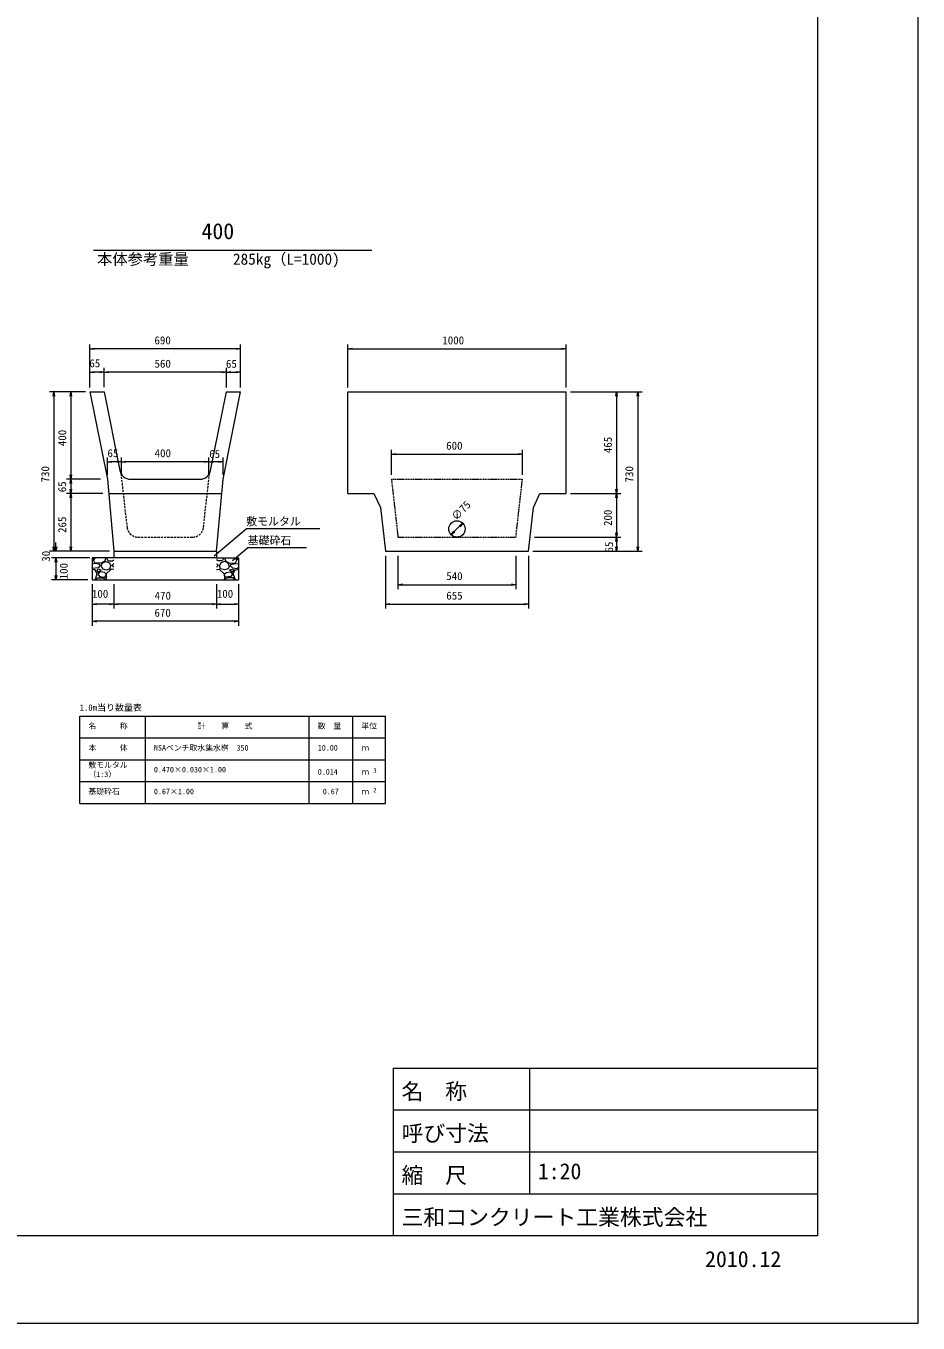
# Model space of a CAD drawing. Units: millimetres on the paper. Extents: x 0 to 841, y 0 to 594.
# Drawn here: x 637.1 to 841.4, y 0.4 to 297.4 of the extents above; entities that cross this region are included whole.
import ezdxf
from ezdxf.enums import TextEntityAlignment as Align

# ---------------------------------------------------------------- set-up
doc = ezdxf.new("R2010")
doc.units = ezdxf.units.MM
doc.linetypes.add('USER1', pattern=[0.75, 0.5, -0.25])
doc.linetypes.add('USER2', pattern=[0.375, 0.25, -0.125])
for name, color, linetype, lineweight in [('0_2', 7, 'Continuous', 18), ('D-MTR-FRAM（材料表図枠）', 2, 'Continuous', 18), ('D-STR-DIM（寸法）', 7, 'Continuous', 18), ('D-STR-HTXT（旗揚げ）', 7, 'Continuous', 18), ('D-STR-STRn（構造物）', 7, 'Continuous', 18), ('D-STR-TXT（文字）', 7, 'USER2', 18), ('D-STR（構造物外形線）', 1, 'Continuous', 18), ('D-TTL(外枠）', 2, 'Continuous', 18), ('DEFPOINTS_3', 8, 'Continuous', 18)]:
    doc.layers.add(name, color=color, linetype=linetype, lineweight=lineweight)
doc.layers.add('D-MTR-TXT(文字列）', color=7, linetype='Continuous')
doc.layers.add('D-TTL-TXT（文字）', color=7, linetype='Continuous')
doc.styles.add('ＭＳ ゴシック', font='')
doc.styles.get('ＭＳ ゴシック').set_extended_font_data('MS Gothic')

msp = doc.modelspace()

# ---------------------------------------------------------------- linework, layer by layer
at = {"layer": '0_2'}
for p, q in [((651.771, 223.4), (652.771, 223.567)), ((652.771, 223.233), (651.771, 223.4)), ((651.771, 223.4), (652.771, 223.4)), ((685.271, 223.567), (686.271, 223.4)), ((686.271, 223.4), (685.271, 223.233)), ((686.271, 223.4), (685.271, 223.4)), ((710.817, 223.4), (711.817, 223.567)), ((711.817, 223.233), (710.817, 223.4)), ((710.817, 223.4), (711.817, 223.4)), ((759.817, 223.567), (760.817, 223.4)), ((760.817, 223.4), (759.817, 223.233)), ((760.817, 223.4), (759.817, 223.4)), ((651.771, 218.058), (652.771, 218.224)), ((652.771, 217.891), (651.771, 218.058)), ((651.771, 218.058), (652.771, 218.058)), ((654.011, 218.224), (655.011, 218.058)), ((655.011, 218.058), (654.011, 217.891)), ((655.011, 218.058), (654.011, 218.058)), ((655.011, 218.058), (656.011, 218.224)), ((656.011, 217.891), (655.011, 218.058)), ((655.011, 218.058), (656.011, 218.058)), ((682.021, 218.224), (683.021, 218.058)), ((683.021, 218.058), (682.021, 217.891)), ((683.021, 218.058), (682.021, 218.058)), ((683.021, 218.058), (684.021, 218.224)), ((684.021, 217.891), (683.021, 218.058)), ((683.021, 218.058), (684.021, 218.058)), ((685.271, 218.224), (686.271, 218.058)), ((686.271, 218.058), (685.271, 217.891)), ((686.271, 218.058), (685.271, 218.058)), ((643.343, 212.558), (643.51, 213.558)), ((643.51, 213.558), (643.676, 212.558)), ((643.51, 213.558), (643.51, 212.558)), ((647.232, 212.558), (647.399, 213.558)), ((647.399, 213.558), (647.566, 212.558)), ((647.399, 213.558), (647.399, 212.558)), ((772.169, 212.558), (772.336, 213.558)), ((772.336, 213.558), (772.503, 212.558)), ((772.336, 213.558), (772.336, 212.558)), ((777.067, 212.558), (777.234, 213.558)), ((777.234, 213.558), (777.4, 212.558)), ((777.234, 213.558), (777.234, 212.558)), ((720.817, 199.286), (721.817, 199.453)), ((721.817, 199.12), (720.817, 199.286)), ((720.817, 199.286), (721.817, 199.286)), ((749.817, 199.453), (750.817, 199.286)), ((750.817, 199.286), (749.817, 199.12)), ((750.817, 199.286), (749.817, 199.286)), ((655.771, 197.552), (656.771, 197.718)), ((656.771, 197.385), (655.771, 197.552)), ((655.771, 197.552), (656.771, 197.552)), ((658.021, 197.718), (659.021, 197.552)), ((659.021, 197.552), (658.021, 197.385)), ((659.021, 197.552), (658.021, 197.552)), ((659.021, 197.552), (660.021, 197.718)), ((660.021, 197.385), (659.021, 197.552)), ((659.021, 197.552), (660.021, 197.552)), ((678.021, 197.718), (679.021, 197.552)), ((679.021, 197.552), (678.021, 197.385)), ((679.021, 197.552), (678.021, 197.552)), ((679.021, 197.552), (680.021, 197.718)), ((680.021, 197.385), (679.021, 197.552)), ((679.021, 197.552), (680.021, 197.552)), ((681.271, 197.718), (682.271, 197.552)), ((682.271, 197.552), (681.271, 197.385)), ((682.271, 197.552), (681.271, 197.552)), ((647.399, 193.558), (647.232, 194.558)), ((647.232, 192.558), (647.399, 193.558)), ((647.566, 194.558), (647.399, 193.558)), ((647.399, 193.558), (647.399, 194.558)), ((647.399, 193.558), (647.566, 192.558)), ((647.399, 193.558), (647.399, 192.558)), ((647.399, 190.308), (647.232, 191.308)), ((647.232, 189.308), (647.399, 190.308)), ((647.566, 191.308), (647.399, 190.308)), ((647.399, 190.308), (647.399, 191.308)), ((647.399, 190.308), (647.566, 189.308)), ((647.399, 190.308), (647.399, 189.308)), ((772.336, 190.308), (772.169, 191.308)), ((772.169, 189.308), (772.336, 190.308)), ((772.503, 191.308), (772.336, 190.308)), ((772.336, 190.308), (772.336, 191.308)), ((772.336, 190.308), (772.503, 189.308)), ((772.336, 190.308), (772.336, 189.308)), ((734.501, 180.847), (735.084, 181.676)), ((734.501, 180.847), (735.203, 181.559)), ((735.321, 181.442), (734.501, 180.847)), ((736.312, 182.923), (737.133, 183.518)), ((737.133, 183.518), (736.431, 182.806)), ((737.133, 183.518), (736.55, 182.689)), ((772.336, 180.308), (772.169, 181.308)), ((772.503, 181.308), (772.336, 180.308)), ((772.336, 180.308), (772.336, 181.308)), ((772.169, 179.308), (772.336, 180.308)), ((772.336, 180.308), (772.503, 179.308)), ((772.336, 180.308), (772.336, 179.308)), ((643.51, 177.058), (643.343, 178.058)), ((643.676, 178.058), (643.51, 177.058)), ((643.51, 177.058), (643.51, 178.058)), ((644.01, 177.058), (643.843, 178.058)), ((644.01, 177.058), (643.843, 178.058)), ((643.843, 174.558), (644.01, 175.558)), ((643.843, 174.558), (644.01, 175.558)), ((643.843, 174.558), (644.01, 175.558)), ((644.176, 178.058), (644.01, 177.058)), ((644.01, 177.058), (644.01, 178.058)), ((644.176, 178.058), (644.01, 177.058)), ((644.01, 177.058), (644.01, 178.058)), ((644.01, 175.558), (644.176, 174.558)), ((644.01, 175.558), (644.01, 174.558)), ((644.01, 175.558), (644.176, 174.558)), ((644.01, 175.558), (644.01, 174.558)), ((644.01, 175.558), (644.176, 174.558)), ((644.01, 175.558), (644.01, 174.558)), ((647.399, 177.058), (647.232, 178.058)), ((647.566, 178.058), (647.399, 177.058)), ((647.399, 177.058), (647.399, 178.058)), ((772.336, 177.058), (772.169, 178.058)), ((772.503, 178.058), (772.336, 177.058)), ((772.336, 177.058), (772.336, 178.058)), ((777.234, 177.058), (777.067, 178.058)), ((777.4, 178.058), (777.234, 177.058)), ((777.234, 177.058), (777.234, 178.058)), ((644.01, 170.558), (643.843, 171.558)), ((644.176, 171.558), (644.01, 170.558)), ((644.01, 170.558), (644.01, 171.558)), ((722.317, 169.421), (723.317, 169.588)), ((723.317, 169.255), (722.317, 169.421)), ((722.317, 169.421), (723.317, 169.421)), ((748.317, 169.588), (749.317, 169.421)), ((749.317, 169.421), (748.317, 169.255)), ((749.317, 169.421), (748.317, 169.421)), ((652.271, 164.946), (653.271, 165.113)), ((653.271, 164.78), (652.271, 164.946)), ((652.271, 164.946), (653.271, 164.946)), ((656.271, 165.113), (657.271, 164.946)), ((657.271, 164.946), (656.271, 164.78)), ((657.271, 164.946), (656.271, 164.946)), ((657.271, 164.946), (658.271, 165.113)), ((658.271, 164.78), (657.271, 164.946)), ((657.271, 164.946), (658.271, 164.946)), ((679.771, 165.113), (680.771, 164.946)), ((680.771, 164.946), (679.771, 164.78)), ((680.771, 164.946), (679.771, 164.946)), ((680.771, 164.946), (681.771, 165.113)), ((681.771, 164.78), (680.771, 164.946)), ((680.771, 164.946), (681.771, 164.946)), ((684.771, 165.113), (685.771, 164.946)), ((685.771, 164.946), (684.771, 164.78)), ((685.771, 164.946), (684.771, 164.946)), ((719.438, 164.946), (720.438, 165.113)), ((720.438, 164.78), (719.438, 164.946)), ((719.438, 164.946), (720.438, 164.946)), ((751.184, 165.113), (752.184, 164.946)), ((752.184, 164.946), (751.184, 164.78)), ((752.184, 164.946), (751.184, 164.946)), ((652.271, 161.028), (653.271, 161.195)), ((653.271, 160.862), (652.271, 161.028)), ((652.271, 161.028), (653.271, 161.028)), ((684.771, 161.195), (685.771, 161.028)), ((685.771, 161.028), (684.771, 160.862)), ((685.771, 161.028), (684.771, 161.028))]:
    msp.add_line(p, q, dxfattribs=at)
at = {"layer": 'D-MTR-FRAM（材料表図枠）'}
for p, q in [((649.476, 139.342), (719.476, 139.342)), ((649.476, 119.342), (649.476, 139.342)), ((664.476, 119.342), (664.476, 139.342)), ((701.976, 119.342), (701.976, 139.342)), ((711.976, 123.342), (711.976, 139.342)), ((711.976, 119.342), (711.976, 139.342)), ((719.476, 119.342), (719.476, 139.342)), ((649.476, 134.342), (719.476, 134.342)), ((649.476, 129.342), (719.476, 129.342)), ((649.476, 124.342), (719.476, 124.342)), ((649.476, 119.342), (719.476, 119.342))]:
    msp.add_line(p, q, dxfattribs=at)
at = {"layer": 'D-STR-DIM（寸法）'}
for p, q in [((651.771, 214.558), (651.771, 224.4)), ((685.271, 223.4), (652.771, 223.4)), ((686.271, 214.558), (686.271, 224.4)), ((710.817, 214.558), (710.817, 224.4)), ((711.817, 223.4), (759.817, 223.4)), ((760.817, 214.558), (760.817, 224.4)), ((651.771, 214.558), (651.771, 219.058)), ((654.011, 218.058), (652.771, 218.058)), ((655.011, 214.606), (655.011, 219.058)), ((655.011, 214.606), (655.011, 219.058)), ((682.021, 218.058), (656.011, 218.058)), ((683.021, 214.558), (683.021, 219.058)), ((683.021, 214.558), (683.021, 219.058)), ((684.021, 218.058), (685.271, 218.058)), ((686.271, 214.558), (686.271, 219.058)), ((650.771, 213.558), (642.51, 213.558)), ((643.51, 212.558), (643.51, 178.058)), ((650.771, 213.558), (646.399, 213.558)), ((647.399, 212.558), (647.399, 194.558)), ((761.817, 213.558), (778.234, 213.558)), ((761.817, 213.558), (773.336, 213.558)), ((772.336, 212.558), (772.336, 191.308)), ((777.234, 212.558), (777.234, 178.058)), ((720.817, 194.558), (720.817, 200.286)), ((721.817, 199.286), (749.817, 199.286)), ((750.817, 194.558), (750.817, 200.286)), ((655.771, 194.558), (655.771, 198.552)), ((658.021, 197.552), (656.771, 197.552)), ((659.021, 194.557), (659.021, 198.552)), ((659.021, 194.557), (659.021, 198.552)), ((678.021, 197.552), (660.021, 197.552)), ((679.021, 194.558), (679.021, 198.552)), ((679.021, 194.558), (679.021, 198.552)), ((681.271, 197.552), (680.021, 197.552)), ((682.271, 194.558), (682.271, 198.552)), ((654.212, 193.558), (646.399, 193.558)), ((654.212, 193.558), (646.399, 193.558)), ((654.771, 190.308), (646.399, 190.308)), ((654.771, 190.308), (646.399, 190.308)), ((647.399, 192.558), (647.399, 191.308)), ((761.817, 190.308), (773.336, 190.308)), ((761.817, 190.308), (773.336, 190.308)), ((647.399, 189.308), (647.399, 178.058)), ((772.336, 189.308), (772.336, 181.308)), ((735.203, 181.559), (736.431, 182.806)), ((644.01, 178.058), (644.01, 179.058)), ((644.01, 178.058), (644.01, 179.058)), ((753.567, 180.308), (773.336, 180.308)), ((753.567, 180.308), (773.336, 180.308)), ((772.336, 179.308), (772.336, 178.058)), ((656.271, 177.058), (642.51, 177.058)), ((656.271, 177.058), (643.01, 177.058)), ((656.271, 177.058), (643.01, 177.058)), ((651.271, 175.558), (643.01, 175.558)), ((651.271, 175.558), (643.01, 175.558)), ((651.721, 175.558), (643.01, 175.558)), ((656.271, 177.058), (646.399, 177.058)), ((719.438, 176.033), (719.438, 163.946)), ((722.317, 176.058), (722.317, 168.421)), ((749.317, 176.058), (749.317, 168.421)), ((752.184, 176.058), (752.184, 163.946)), ((753.184, 177.058), (778.234, 177.058)), ((753.184, 177.058), (773.336, 177.058)), ((644.01, 174.558), (644.01, 173.558)), ((644.01, 174.558), (644.01, 173.558)), ((644.01, 174.558), (644.01, 171.558)), ((651.271, 170.558), (643.01, 170.558)), ((652.271, 169.558), (652.271, 160.028)), ((652.271, 169.558), (652.271, 163.946)), ((657.271, 169.558), (657.271, 163.946)), ((657.271, 169.558), (657.271, 163.946)), ((680.771, 169.558), (680.771, 163.946)), ((680.771, 169.558), (680.771, 163.946)), ((685.771, 169.558), (685.771, 163.946)), ((685.771, 169.558), (685.771, 160.028)), ((723.317, 169.421), (748.317, 169.421)), ((656.271, 164.946), (653.271, 164.946)), ((679.771, 164.946), (658.271, 164.946)), ((681.771, 164.946), (684.771, 164.946)), ((720.438, 164.946), (751.184, 164.946)), ((684.771, 161.028), (653.271, 161.028))]:
    msp.add_line(p, q, dxfattribs=at)
at = {"layer": 'D-STR-HTXT（旗揚げ）'}
for p, q in [((652.585, 245.978), (716.368, 245.978)), ((680.215, 176.023), (687.558, 182.192)), ((704.414, 182.192), (687.558, 182.192)), ((684.455, 174.945), (687.894, 177.828)), ((701.368, 177.828), (687.894, 177.828))]:
    msp.add_line(p, q, dxfattribs=at)
at = {"layer": 'D-STR-STRn（構造物）', "linetype": 'USER1'}
for p, q in [((658.873, 194.866), (660.27, 182.526)), ((677.772, 182.526), (679.169, 194.866)), ((662.754, 180.308), (675.288, 180.308))]:
    msp.add_line(p, q, dxfattribs=at)
at = {"layer": 'D-STR-STRn（構造物）'}
for p, q in [((657.271, 175.558), (652.271, 175.558)), ((652.271, 175.558), (652.271, 170.558)), ((652.271, 175.123), (652.834, 175.558)), ((652.58, 175.005), (653.077, 175.558)), ((655.431, 175.555), (655.231, 174.855)), ((655.602, 175.558), (655.872, 174.917)), ((657.271, 177.058), (657.271, 175.558)), ((680.771, 175.558), (657.271, 175.558)), ((680.771, 177.058), (680.771, 175.558)), ((680.771, 175.558), (685.771, 175.558)), ((682.44, 175.558), (682.171, 174.917)), ((682.611, 175.555), (682.811, 174.855)), ((685.462, 175.005), (684.965, 175.558)), ((685.771, 175.123), (685.208, 175.558)), ((685.771, 175.558), (685.771, 170.558)), ((653.034, 174.25), (652.271, 174.169)), ((652.478, 173.172), (652.271, 173.398)), ((652.881, 172.85), (652.271, 172.901)), ((653.626, 173.258), (652.476, 173.158)), ((652.94, 174.403), (652.59, 175.003)), ((653.441, 171.958), (652.891, 172.858)), ((654.177, 174.316), (652.927, 174.416)), ((654.028, 174.008), (653.028, 174.258)), ((653.378, 172.805), (653.578, 172.305)), ((653.729, 172.953), (653.379, 172.803)), ((653.578, 172.307), (654.328, 172.757)), ((654.08, 172.355), (653.58, 171.855)), ((654.08, 173.756), (653.63, 173.256)), ((654.331, 172.756), (653.731, 172.956)), ((654.08, 173.752), (654.03, 174.002)), ((655.086, 172.208), (654.086, 172.358)), ((655.232, 174.852), (654.182, 174.302)), ((654.325, 173.757), (654.625, 173.057)), ((654.379, 173.755), (654.679, 174.455)), ((654.626, 173.052), (655.476, 172.802)), ((654.68, 174.455), (655.48, 174.705)), ((655.478, 174.705), (656.278, 174.405)), ((655.482, 172.802), (656.332, 173.052)), ((656.681, 172.955), (655.531, 171.905)), ((655.877, 174.903), (656.927, 174.853)), ((656.28, 174.404), (656.58, 173.754)), ((656.328, 173.058), (656.578, 173.758)), ((657.271, 172.901), (656.681, 172.95)), ((657.271, 173.398), (656.928, 173.772)), ((656.929, 173.757), (657.079, 174.157)), ((656.93, 174.859), (657.271, 175.123)), ((657.271, 174.169), (657.084, 174.15)), ((681.112, 174.859), (680.771, 175.123)), ((680.771, 174.169), (680.958, 174.15)), ((680.771, 173.398), (681.114, 173.772)), ((680.771, 172.901), (681.361, 172.95)), ((681.113, 173.757), (680.963, 174.157)), ((682.165, 174.903), (681.115, 174.853)), ((681.361, 172.955), (682.511, 171.905)), ((681.762, 174.404), (681.462, 173.754)), ((681.714, 173.058), (681.464, 173.758)), ((682.56, 172.802), (681.71, 173.052)), ((682.564, 174.705), (681.764, 174.405)), ((683.362, 174.455), (682.562, 174.705)), ((683.416, 173.052), (682.566, 172.802)), ((682.81, 174.852), (683.86, 174.302)), ((682.957, 172.208), (683.957, 172.358)), ((683.664, 173.755), (683.364, 174.455)), ((683.717, 173.757), (683.417, 173.057)), ((683.711, 172.756), (684.311, 172.956)), ((684.464, 172.307), (683.714, 172.757)), ((683.866, 174.316), (685.116, 174.416)), ((683.962, 173.752), (684.012, 174.002)), ((683.962, 173.756), (684.412, 173.256)), ((683.963, 172.355), (684.463, 171.855)), ((684.014, 174.008), (685.014, 174.258)), ((684.313, 172.953), (684.663, 172.803)), ((684.416, 173.258), (685.566, 173.158)), ((684.664, 172.805), (684.464, 172.305)), ((684.601, 171.958), (685.151, 172.858)), ((685.008, 174.25), (685.771, 174.169)), ((685.103, 174.403), (685.453, 175.003)), ((685.161, 172.85), (685.771, 172.901)), ((685.564, 173.172), (685.771, 173.398)), ((652.271, 170.558), (685.771, 170.558)), ((652.834, 170.558), (653.03, 170.709)), ((653.03, 170.704), (653.43, 171.954)), ((653.077, 170.558), (653.48, 171.006)), ((653.48, 171.006), (654.78, 171.006)), ((653.578, 171.857), (653.978, 171.257)), ((653.981, 171.253), (655.231, 171.103)), ((654.778, 171.017), (655.428, 170.567)), ((655.49, 171.845), (655.09, 172.195)), ((655.231, 171.106), (655.481, 171.556)), ((655.472, 170.867), (655.602, 170.558)), ((655.527, 171.908), (655.477, 170.858)), ((655.48, 171.556), (655.48, 171.856)), ((682.571, 170.867), (682.44, 170.558)), ((682.515, 171.908), (682.565, 170.858)), ((682.552, 171.845), (682.952, 172.195)), ((682.811, 171.106), (682.561, 171.556)), ((682.562, 171.556), (682.562, 171.856)), ((683.264, 171.017), (682.614, 170.567)), ((684.061, 171.253), (682.811, 171.103)), ((684.562, 171.006), (683.262, 171.006)), ((684.464, 171.857), (684.064, 171.257)), ((684.966, 170.558), (684.562, 171.006)), ((685.012, 170.704), (684.612, 171.954)), ((685.208, 170.558), (685.012, 170.709))]:
    msp.add_line(p, q, dxfattribs=at)
at = {"layer": 'D-STR-STRn（構造物）', "linetype": 'USER1'}
for centre, start, end in [((662.754, 182.808), 186.45826, 270), ((675.288, 182.808), 270, 353.54174)]:
    msp.add_arc(centre, 2.5, start, end, dxfattribs=at)
at = {"layer": 'D-STR-TXT（文字）'}
for p, q in [((720.817, 193.558), (750.817, 193.558)), ((720.817, 193.558), (722.317, 180.308)), ((749.317, 180.308), (750.817, 193.558)), ((722.317, 180.308), (749.317, 180.308))]:
    msp.add_line(p, q, dxfattribs=at)
at = {"layer": 'D-STR（構造物外形線）'}
for p, q in [((651.771, 213.558), (655.771, 193.558)), ((651.771, 213.558), (655.021, 213.558)), ((655.021, 213.558), (658.619, 195.567)), ((679.423, 195.567), (683.021, 213.558)), ((682.271, 193.558), (686.271, 213.558)), ((683.021, 213.558), (686.271, 213.558)), ((710.817, 190.308), (710.817, 213.558)), ((710.817, 213.558), (760.817, 213.558)), ((760.817, 190.308), (760.817, 213.558)), ((655.771, 193.558), (657.271, 177.058)), ((661.071, 193.558), (676.972, 193.558)), ((680.771, 177.058), (682.271, 193.558)), ((656.067, 190.308), (681.976, 190.308)), ((710.817, 190.308), (716.817, 190.308)), ((716.817, 190.308), (718.303, 187.058)), ((753.361, 187.058), (754.817, 190.308)), ((754.817, 190.308), (760.817, 190.308)), ((718.303, 187.058), (719.435, 177.058)), ((752.184, 177.058), (753.361, 187.058)), ((657.271, 177.058), (680.771, 177.058)), ((719.435, 177.058), (752.184, 177.058))]:
    msp.add_line(p, q, dxfattribs=at)
msp.add_circle((735.817, 182.183), 1.875, dxfattribs=at)
for centre, start, end in [((661.071, 196.058), 191.31016, 270), ((676.972, 196.058), 270, 348.68984)]:
    msp.add_arc(centre, 2.5, start, end, dxfattribs=at)
at = {"layer": 'D-TTL(外枠）'}
for p, q in [((818.404, 574.352), (818.404, 20.352)), ((721.204, 58.752), (818.404, 58.752)), ((721.204, 58.752), (721.204, 20.352)), ((752.404, 58.752), (752.404, 29.952)), ((721.204, 49.152), (818.404, 49.152)), ((721.204, 39.552), (818.404, 39.552)), ((721.204, 29.952), (818.404, 29.952)), ((818.404, 20.352), (23.404, 20.352))]:
    msp.add_line(p, q, dxfattribs=at)
at = {"layer": 'DEFPOINTS_3'}
for p, q in [((841.404, 0.352), (841.404, 594.352)), ((0.404, 0.352), (841.404, 0.352))]:
    msp.add_line(p, q, dxfattribs=at)

# ---------------------------------------------------------------- texts
at = {"layer": 'D-MTR-TXT(文字列）', "style": 'ＭＳ ゴシック'}
for s, height, p in [('本体参考重量', 2.566, (653.415, 241.911)), ('285kg（L=1000)', 2.566, (684.535, 241.911)), ('名\u3000\u3000\u3000称', 1.283, (651.438, 136.044)), ('計\u3000\u3000算\u3000\u3000式', 1.283, (676.442, 136.044)), ('数\u3000量', 1.283, (703.938, 136.044)), ('単位', 1.283, (713.938, 136.044)), ('本\u3000\u3000\u3000体', 1.283, (651.438, 131.044)), ('NSAベンチ取水集水桝\u3000350', 1.283, (666.438, 131.044)), ('10.00', 1.283, (703.951, 131.044)), ('ｍ', 1.283, (713.938, 131.044)), ('敷モルタル', 1.283, (651.438, 127.094)), ('（1:3）', 1.283, (651.438, 124.983)), ('0.470×0.030×1.00', 1.283, (666.438, 126.044)), ('0.014', 1.283, (703.951, 125.544)), ('ｍ', 1.283, (713.938, 125.544)), ('3', 1.026, (716.639, 126.046)), ('基礎砕石', 1.283, (651.438, 121.044)), ('0.67×1.00', 1.283, (666.438, 121.044)), ('0.67', 1.283, (705.088, 121.044)), ('ｍ', 1.283, (713.938, 121.044)), ('2', 1.026, (716.639, 121.546))]:
    msp.add_text(s, height=height, dxfattribs=at).set_placement(p, align=Align.BOTTOM_LEFT)
at = {"layer": 'D-STR-DIM（寸法）', "style": 'ＭＳ ゴシック'}
for s, p in [('690', (666.559, 223.9)), ('1000', (732.473, 223.9)), ('65', (651.653, 218.649)), ('560', (666.573, 218.558)), ('65', (682.929, 218.532)), ('600', (733.355, 199.786)), ('65', (655.795, 198.064)), ('400', (666.597, 198.052)), ('65', (679.094, 197.884)), ('540', (733.374, 169.921)), ('100', (652.239, 165.86)), ('470', (666.597, 165.446)), ('100', (680.84, 165.86)), ('655', (733.381, 165.446)), ('670', (666.559, 161.528))]:
    msp.add_text(s, height=1.833, dxfattribs=at).set_placement(p, align=Align.BOTTOM_LEFT)
for s, rotation, p in [('400', 90, (646.899, 201.134)), ('465', 90, (771.836, 199.54)), ('730', 90, (643.01, 192.833)), ('730', 90, (776.734, 192.833)), ('65', 90, (646.882, 190.582)), ('∅75', 45.428, (736.053, 183.602)), ('265', 90, (646.899, 181.265)), ('200', 90, (771.836, 182.858)), ('65', 90, (772.113, 176.781)), ('30', 90, (643.181, 174.677)), ('30', 90, (643.181, 174.677)), ('100', 90, (647.245, 170.649))]:
    msp.add_text(s, height=1.833, rotation=rotation, dxfattribs=at).set_placement(p, align=Align.BOTTOM_LEFT)
at = {"layer": 'D-STR-TXT（文字）', "style": 'ＭＳ ゴシック'}
for s, height, p in [('敷モルタル', 1.833, (687.558, 182.445)), ('基礎砕石', 1.833, (687.894, 178.081)), ('1.0m当り数量表', 1.466, (649.422, 140.105))]:
    msp.add_text(s, height=height, dxfattribs=at).set_placement(p, align=Align.BOTTOM_LEFT)
at = {"layer": 'D-TTL-TXT（文字）', "style": 'ＭＳ ゴシック'}
for s, p in [('400', (677.333, 247.426)), ('名\u3000称', (723.135, 50.465)), ('呼び寸法', (723.135, 40.865)), ('縮\u3000尺', (723.135, 31.265)), ('1:20', (754.335, 32.179)), ('三和コンクリート工業株式会社', (723.135, 21.665)), ('2010.12', (792.63, 12.065))]:
    msp.add_text(s, height=3.666, dxfattribs=at).set_placement(p, align=Align.BOTTOM_LEFT)

doc.saveas('drawing.dxf')
